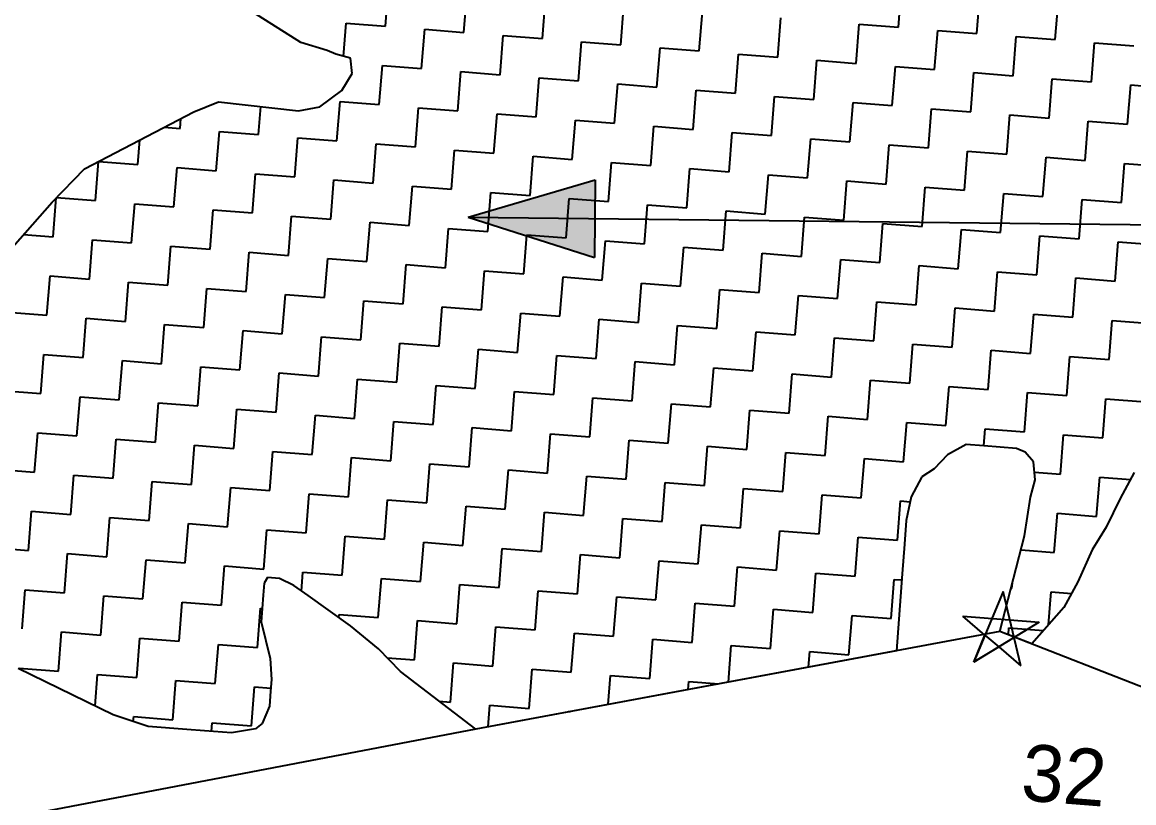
# Model space of a CAD drawing. Header units: metres. Extents: x 292752 to 294952, y 2098977 to 2102453.
# Drawn here: x 294593.3 to 294770.4, y 2099753.7 to 2099878.1 of the extents above; entities that cross this region are included whole.
import ezdxf

# ---------------------------------------------------------------- set-up
doc = ezdxf.new("R2010")
doc.units = ezdxf.units.M
for name, color, linetype in [('POLY_HATCH', 12, 'Continuous'), ('TEXT_MAPOUT', 7, 'Continuous'), ('V_BOUND_LINE', 7, 'Continuous')]:
    doc.layers.add(name, color=color, linetype=linetype)
doc.styles.add('TEXT_MAP', font='', dxfattribs={"height": 2.5})
doc.styles.get('TEXT_MAP').set_extended_font_data('Kruti Dev 050')

msp = doc.modelspace()

# ---------------------------------------------------------------- hatches: boundary and pattern name
h = msp.add_hatch(color=256)
h.paths.add_polyline_path([(294684.54, 2099846.75), (294684.61, 2099852.93), (294664.34, 2099846.97)])
h.paths.add_polyline_path([(294664.34, 2099846.97), (294684.47, 2099840.57), (294684.54, 2099846.75)])

# ---------------------------------------------------------------- linework, layer by layer
for p, q in [((294664.34, 2099846.97), (294684.61, 2099852.93)), ((294684.61, 2099852.93), (294684.47, 2099840.57)), ((294664.34, 2099846.97), (294786.02, 2099845.64)), ((294664.34, 2099846.97), (294684.47, 2099840.57)), ((294749.61, 2099787.35), (294744.94, 2099776.09)), ((294752.45, 2099775.5), (294749.61, 2099787.35)), ((294743.19, 2099783.41), (294755.34, 2099782.45)), ((294746.72, 2099780.39), (294743.19, 2099783.41)), ((294755.34, 2099782.45), (294744.94, 2099776.08)), ((294744.94, 2099776.08), (294746.72, 2099780.39)), ((294746.72, 2099780.39), (294748.91, 2099778.52)), ((294744.94, 2099776.09), (294748.91, 2099778.52)), ((294748.91, 2099778.52), (294752.45, 2099775.5))]:
    msp.add_line(p, q)
at = {"layer": 'POLY_HATCH'}
for p, q in [((294637.69, 2099874.83), (294622.26, 2099884.61)), ((294641.87, 2099873.54), (294637.69, 2099874.83)), ((294643.25, 2099872.96), (294641.87, 2099873.54)), ((294645.58, 2099872.3), (294643.25, 2099872.96)), ((294645.87, 2099869.89), (294645.58, 2099872.3)), ((294644.23, 2099867.17), (294645.87, 2099869.89)), ((294640.69, 2099864.59), (294644.23, 2099867.17)), ((294620.62, 2099863.79), (294622.59, 2099864.59)), ((294622.59, 2099864.59), (294624.56, 2099865.39)), ((294624.56, 2099865.39), (294637.3, 2099863.91)), ((294637.3, 2099863.91), (294640.69, 2099864.59)), ((294603.23, 2099854.69), (294620.62, 2099863.79)), ((294598.05, 2099849.39), (294603.23, 2099854.69)), ((294591.77, 2099842.27), (294598.05, 2099849.39)), ((294743.71, 2099810.77), (294740.72, 2099809.1)), ((294746.55, 2099810.54), (294743.71, 2099810.77)), ((294751.76, 2099810.13), (294746.55, 2099810.54)), ((294753.14, 2099809.54), (294751.76, 2099810.13)), ((294740.72, 2099809.1), (294738.64, 2099806.88)), ((294754.45, 2099808.01), (294753.14, 2099809.54)), ((294754.7, 2099805.14), (294754.45, 2099808.01)), ((294738.64, 2099806.88), (294736.63, 2099805.61)), ((294770.5, 2099806.27), (294768.28, 2099802.16)), ((294736.63, 2099805.61), (294734.95, 2099802.41)), ((294754, 2099802.34), (294754.7, 2099805.14)), ((294734.95, 2099802.41), (294734.18, 2099798.66)), ((294753.04, 2099796.22), (294754, 2099802.34)), ((294768.28, 2099802.16), (294766.01, 2099797.58)), ((294734.18, 2099798.66), (294733.88, 2099794.88)), ((294766.01, 2099797.58), (294763.82, 2099793.94)), ((294749.11, 2099780.96), (294753.04, 2099796.22)), ((294733.88, 2099794.88), (294733.51, 2099790.15)), ((294763.82, 2099793.94), (294761.51, 2099788.89)), ((294631.84, 2099788.64), (294631.69, 2099786.75)), ((294632.39, 2099789.55), (294631.84, 2099788.64)), ((294634.28, 2099789.4), (294632.39, 2099789.55)), ((294636.57, 2099788.27), (294634.28, 2099789.4)), ((294733.51, 2099790.15), (294732.62, 2099777.88)), ((294761.51, 2099788.89), (294759.28, 2099784.78)), ((294631.69, 2099786.75), (294631.35, 2099782.49)), ((294638.83, 2099786.66), (294636.57, 2099788.27)), ((294645.59, 2099781.85), (294638.83, 2099786.66)), ((294759.28, 2099784.78), (294754.19, 2099778.96)), ((294631.35, 2099782.49), (294632.8, 2099776.67)), ((294650.06, 2099778.16), (294645.59, 2099781.85)), ((294754.19, 2099778.96), (294749.11, 2099780.96)), ((294653.59, 2099774.55), (294650.06, 2099778.16)), ((294732.62, 2099777.88), (294665.57, 2099765.37)), ((294632.8, 2099776.67), (294633.01, 2099773.32)), ((294607.8, 2099767.69), (294592.66, 2099775.07)), ((294665.57, 2099765.37), (294653.59, 2099774.55)), ((294633.01, 2099773.32), (294632.86, 2099771.42)), ((294632.86, 2099771.42), (294632.67, 2099769.06)), ((294632.67, 2099769.06), (294631.5, 2099766.3)), ((294613.36, 2099765.82), (294607.8, 2099767.69)), ((294619.52, 2099765.34), (294613.36, 2099765.82)), ((294630.48, 2099765.42), (294626.62, 2099764.78)), ((294631.5, 2099766.3), (294630.48, 2099765.42)), ((294622.36, 2099765.11), (294619.52, 2099765.34)), ((294626.62, 2099764.78), (294622.36, 2099765.11))]:
    msp.add_line(p, q, dxfattribs=at)
at = {"layer": 'POLY_HATCH', "linetype": 'Continuous'}
for p, q in [((294651.18, 2099877.42), (294651.67, 2099883.67)), ((294663.68, 2099876.43), (294664.18, 2099882.68)), ((294732.93, 2099877.26), (294733.42, 2099883.51)), ((294745.43, 2099876.27), (294745.92, 2099882.52)), ((294676.18, 2099875.45), (294676.68, 2099881.7)), ((294688.68, 2099874.46), (294689.18, 2099880.71)), ((294757.93, 2099875.28), (294758.42, 2099881.53)), ((294701.18, 2099873.47), (294701.68, 2099879.72)), ((294713.68, 2099872.49), (294714.18, 2099878.74)), ((294644.51, 2099872.6), (294644.93, 2099877.91)), ((294644.93, 2099877.91), (294651.18, 2099877.42)), ((294726.19, 2099871.5), (294726.68, 2099877.75)), ((294726.68, 2099877.75), (294732.93, 2099877.26)), ((294656.94, 2099870.68), (294657.43, 2099876.93)), ((294657.43, 2099876.93), (294663.68, 2099876.43)), ((294669.44, 2099869.69), (294669.93, 2099875.94)), ((294669.93, 2099875.94), (294676.18, 2099875.45)), ((294738.69, 2099870.51), (294739.18, 2099876.76)), ((294739.18, 2099876.76), (294745.43, 2099876.27)), ((294751.19, 2099869.53), (294751.68, 2099875.78)), ((294751.68, 2099875.78), (294757.93, 2099875.28)), ((294681.94, 2099868.7), (294682.43, 2099874.95)), ((294682.43, 2099874.95), (294688.68, 2099874.46)), ((294694.44, 2099867.72), (294694.93, 2099873.97)), ((294694.93, 2099873.97), (294701.18, 2099873.47)), ((294763.69, 2099868.54), (294764.18, 2099874.79)), ((294764.18, 2099874.79), (294770.43, 2099874.3)), ((294706.94, 2099866.73), (294707.43, 2099872.98)), ((294707.43, 2099872.98), (294713.68, 2099872.49)), ((294719.44, 2099865.74), (294719.94, 2099871.99)), ((294719.94, 2099871.99), (294726.19, 2099871.5)), ((294650.19, 2099864.92), (294650.69, 2099871.17)), ((294650.69, 2099871.17), (294656.94, 2099870.68)), ((294662.7, 2099863.93), (294663.19, 2099870.18)), ((294663.19, 2099870.18), (294669.44, 2099869.69)), ((294731.94, 2099864.76), (294732.44, 2099871.01)), ((294732.44, 2099871.01), (294738.69, 2099870.51)), ((294744.44, 2099863.77), (294744.94, 2099870.02)), ((294744.94, 2099870.02), (294751.19, 2099869.53)), ((294675.2, 2099862.95), (294675.69, 2099869.2)), ((294675.69, 2099869.2), (294681.94, 2099868.7)), ((294687.7, 2099861.96), (294688.19, 2099868.21)), ((294688.19, 2099868.21), (294694.44, 2099867.72)), ((294756.94, 2099862.78), (294757.44, 2099869.03)), ((294757.44, 2099869.03), (294763.69, 2099868.54)), ((294700.2, 2099860.97), (294700.69, 2099867.22)), ((294700.69, 2099867.22), (294706.94, 2099866.73)), ((294769.44, 2099861.8), (294769.94, 2099868.05)), ((294769.94, 2099868.05), (294776.19, 2099867.55)), ((294630.95, 2099860.15), (294631.3, 2099864.6)), ((294643.45, 2099859.16), (294643.94, 2099865.41)), ((294643.94, 2099865.41), (294650.19, 2099864.92)), ((294712.7, 2099859.99), (294713.19, 2099866.24)), ((294713.19, 2099866.24), (294719.44, 2099865.74)), ((294725.2, 2099859), (294725.69, 2099865.25)), ((294725.69, 2099865.25), (294731.94, 2099864.76)), ((294655.95, 2099858.17), (294656.44, 2099864.42)), ((294656.44, 2099864.42), (294662.7, 2099863.93)), ((294668.45, 2099857.19), (294668.95, 2099863.44)), ((294668.95, 2099863.44), (294675.2, 2099862.95)), ((294737.7, 2099858.01), (294738.19, 2099864.26)), ((294738.19, 2099864.26), (294744.44, 2099863.77)), ((294750.2, 2099857.03), (294750.69, 2099863.28)), ((294750.69, 2099863.28), (294756.94, 2099862.78)), ((294615.92, 2099861.33), (294618.45, 2099861.13)), ((294618.45, 2099861.13), (294618.57, 2099862.72)), ((294680.95, 2099856.2), (294681.45, 2099862.45)), ((294681.45, 2099862.45), (294687.7, 2099861.96)), ((294693.45, 2099855.21), (294693.95, 2099861.47)), ((294693.95, 2099861.47), (294700.2, 2099860.97)), ((294762.7, 2099856.04), (294763.19, 2099862.29)), ((294763.19, 2099862.29), (294769.44, 2099861.8)), ((294611.71, 2099855.38), (294612.01, 2099859.29)), ((294624.21, 2099854.39), (294624.7, 2099860.64)), ((294624.7, 2099860.64), (294630.95, 2099860.15)), ((294636.71, 2099853.4), (294637.2, 2099859.65)), ((294637.2, 2099859.65), (294643.45, 2099859.16)), ((294705.95, 2099854.23), (294706.45, 2099860.48)), ((294706.45, 2099860.48), (294712.7, 2099859.99)), ((294718.46, 2099853.24), (294718.95, 2099859.49)), ((294718.95, 2099859.49), (294725.2, 2099859)), ((294649.21, 2099852.42), (294649.7, 2099858.67)), ((294649.7, 2099858.67), (294655.95, 2099858.17)), ((294661.71, 2099851.43), (294662.2, 2099857.68)), ((294662.2, 2099857.68), (294668.45, 2099857.19)), ((294730.96, 2099852.26), (294731.45, 2099858.51)), ((294731.45, 2099858.51), (294737.7, 2099858.01)), ((294743.46, 2099851.27), (294743.95, 2099857.52)), ((294743.95, 2099857.52), (294750.2, 2099857.03)), ((294604.96, 2099849.62), (294605.45, 2099855.86)), ((294605.47, 2099855.87), (294611.71, 2099855.38)), ((294674.21, 2099850.44), (294674.7, 2099856.69)), ((294674.7, 2099856.69), (294680.95, 2099856.2)), ((294686.71, 2099849.46), (294687.2, 2099855.71)), ((294687.2, 2099855.71), (294693.45, 2099855.21)), ((294755.96, 2099850.28), (294756.45, 2099856.53)), ((294756.45, 2099856.53), (294762.7, 2099856.04)), ((294617.46, 2099848.63), (294617.96, 2099854.88)), ((294617.96, 2099854.88), (294624.21, 2099854.39)), ((294699.21, 2099848.47), (294699.7, 2099854.72)), ((294699.7, 2099854.72), (294705.95, 2099854.23)), ((294768.46, 2099849.3), (294768.95, 2099855.55)), ((294768.95, 2099855.55), (294775.2, 2099855.05)), ((294629.96, 2099847.65), (294630.46, 2099853.9)), ((294630.46, 2099853.9), (294636.71, 2099853.4)), ((294642.46, 2099846.66), (294642.96, 2099852.91)), ((294642.96, 2099852.91), (294649.21, 2099852.42)), ((294711.71, 2099847.48), (294712.21, 2099853.74)), ((294712.21, 2099853.74), (294718.46, 2099853.24)), ((294724.21, 2099846.5), (294724.71, 2099852.75)), ((294724.71, 2099852.75), (294730.96, 2099852.26)), ((294654.97, 2099845.67), (294655.46, 2099851.92)), ((294655.46, 2099851.92), (294661.71, 2099851.43)), ((294667.47, 2099844.69), (294667.96, 2099850.94)), ((294667.96, 2099850.94), (294674.21, 2099850.44)), ((294736.71, 2099845.51), (294737.21, 2099851.76)), ((294737.21, 2099851.76), (294743.46, 2099851.27)), ((294749.21, 2099844.53), (294749.71, 2099850.78)), ((294749.71, 2099850.78), (294755.96, 2099850.28)), ((294598.22, 2099843.86), (294598.71, 2099850.07)), ((294598.75, 2099850.11), (294604.96, 2099849.62)), ((294610.72, 2099842.88), (294611.21, 2099849.13)), ((294611.21, 2099849.13), (294617.46, 2099848.63)), ((294679.97, 2099843.7), (294680.46, 2099849.95)), ((294680.46, 2099849.95), (294686.71, 2099849.46)), ((294692.47, 2099842.71), (294692.96, 2099848.96)), ((294692.96, 2099848.96), (294699.21, 2099848.47)), ((294761.71, 2099843.54), (294762.21, 2099849.79)), ((294762.21, 2099849.79), (294768.46, 2099849.3)), ((294623.22, 2099841.89), (294623.71, 2099848.14)), ((294623.71, 2099848.14), (294629.96, 2099847.65)), ((294635.72, 2099840.9), (294636.21, 2099847.15)), ((294636.21, 2099847.15), (294642.46, 2099846.66)), ((294704.97, 2099841.73), (294705.46, 2099847.98)), ((294705.46, 2099847.98), (294711.71, 2099847.48)), ((294717.47, 2099840.74), (294717.96, 2099846.99)), ((294717.96, 2099846.99), (294724.21, 2099846.5)), ((294648.22, 2099839.92), (294648.71, 2099846.17)), ((294648.71, 2099846.17), (294654.97, 2099845.67)), ((294660.72, 2099838.93), (294661.22, 2099845.18)), ((294661.22, 2099845.18), (294667.47, 2099844.69)), ((294729.97, 2099839.75), (294730.46, 2099846)), ((294730.46, 2099846), (294736.71, 2099845.51)), ((294593.5, 2099844.23), (294598.22, 2099843.86)), ((294603.98, 2099837.12), (294604.47, 2099843.37)), ((294604.47, 2099843.37), (294610.72, 2099842.88)), ((294673.22, 2099837.94), (294673.72, 2099844.19)), ((294673.72, 2099844.19), (294679.97, 2099843.7)), ((294742.47, 2099838.77), (294742.96, 2099845.02)), ((294742.96, 2099845.02), (294749.21, 2099844.53)), ((294754.97, 2099837.78), (294755.46, 2099844.03)), ((294755.46, 2099844.03), (294761.71, 2099843.54)), ((294616.48, 2099836.13), (294616.97, 2099842.38)), ((294616.97, 2099842.38), (294623.22, 2099841.89)), ((294685.72, 2099836.96), (294686.22, 2099843.21)), ((294686.22, 2099843.21), (294692.47, 2099842.71)), ((294698.22, 2099835.97), (294698.72, 2099842.22)), ((294698.72, 2099842.22), (294704.97, 2099841.73)), ((294767.47, 2099836.79), (294767.97, 2099843.05)), ((294767.97, 2099843.05), (294774.22, 2099842.55)), ((294628.98, 2099835.15), (294629.47, 2099841.4)), ((294629.47, 2099841.4), (294635.72, 2099840.9)), ((294641.48, 2099834.16), (294641.97, 2099840.41)), ((294641.97, 2099840.41), (294648.22, 2099839.92)), ((294710.73, 2099834.98), (294711.22, 2099841.23)), ((294711.22, 2099841.23), (294717.47, 2099840.74)), ((294723.23, 2099834), (294723.72, 2099840.25)), ((294723.72, 2099840.25), (294729.97, 2099839.75)), ((294653.98, 2099833.17), (294654.47, 2099839.42)), ((294654.47, 2099839.42), (294660.72, 2099838.93)), ((294666.48, 2099832.19), (294666.97, 2099838.44)), ((294666.97, 2099838.44), (294673.22, 2099837.94)), ((294735.73, 2099833.01), (294736.22, 2099839.26)), ((294736.22, 2099839.26), (294742.47, 2099838.77)), ((294748.23, 2099832.02), (294748.72, 2099838.27)), ((294748.72, 2099838.27), (294754.97, 2099837.78)), ((294597.23, 2099831.36), (294597.73, 2099837.61)), ((294597.73, 2099837.61), (294603.98, 2099837.12)), ((294609.73, 2099830.38), (294610.23, 2099836.63)), ((294610.23, 2099836.63), (294616.48, 2099836.13)), ((294678.98, 2099831.2), (294679.47, 2099837.45)), ((294679.47, 2099837.45), (294685.72, 2099836.96)), ((294691.48, 2099830.21), (294691.97, 2099836.46)), ((294691.97, 2099836.46), (294698.22, 2099835.97)), ((294760.73, 2099831.04), (294761.22, 2099837.29)), ((294761.22, 2099837.29), (294767.47, 2099836.79)), ((294622.23, 2099829.39), (294622.73, 2099835.64)), ((294622.73, 2099835.64), (294628.98, 2099835.15)), ((294634.73, 2099828.4), (294635.23, 2099834.65)), ((294635.23, 2099834.65), (294641.48, 2099834.16)), ((294703.98, 2099829.23), (294704.47, 2099835.48)), ((294704.47, 2099835.48), (294710.73, 2099834.98)), ((294716.48, 2099828.24), (294716.98, 2099834.49)), ((294716.98, 2099834.49), (294723.23, 2099834)), ((294647.23, 2099827.42), (294647.73, 2099833.67)), ((294647.73, 2099833.67), (294653.98, 2099833.17)), ((294659.74, 2099826.43), (294660.23, 2099832.68)), ((294660.23, 2099832.68), (294666.48, 2099832.19)), ((294728.98, 2099827.25), (294729.48, 2099833.5)), ((294729.48, 2099833.5), (294735.73, 2099833.01)), ((294590.98, 2099831.86), (294597.23, 2099831.36)), ((294672.24, 2099825.44), (294672.73, 2099831.69)), ((294672.73, 2099831.69), (294678.98, 2099831.2)), ((294741.48, 2099826.27), (294741.98, 2099832.52)), ((294741.98, 2099832.52), (294748.23, 2099832.02)), ((294753.98, 2099825.28), (294754.48, 2099831.53)), ((294754.48, 2099831.53), (294760.73, 2099831.04)), ((294602.99, 2099824.62), (294603.48, 2099830.87)), ((294603.48, 2099830.87), (294609.73, 2099830.38)), ((294615.49, 2099823.63), (294615.98, 2099829.88)), ((294615.98, 2099829.88), (294622.23, 2099829.39)), ((294684.74, 2099824.46), (294685.23, 2099830.71)), ((294685.23, 2099830.71), (294691.48, 2099830.21)), ((294697.24, 2099823.47), (294697.73, 2099829.72)), ((294697.73, 2099829.72), (294703.98, 2099829.23)), ((294766.49, 2099824.29), (294766.98, 2099830.54)), ((294766.98, 2099830.54), (294773.23, 2099830.05)), ((294627.99, 2099822.65), (294628.48, 2099828.9)), ((294628.48, 2099828.9), (294634.73, 2099828.4)), ((294640.49, 2099821.66), (294640.98, 2099827.91)), ((294640.98, 2099827.91), (294647.23, 2099827.42)), ((294709.74, 2099822.48), (294710.23, 2099828.73)), ((294710.23, 2099828.73), (294716.48, 2099828.24)), ((294722.24, 2099821.5), (294722.73, 2099827.75)), ((294722.73, 2099827.75), (294728.98, 2099827.25)), ((294652.99, 2099820.67), (294653.49, 2099826.92)), ((294653.49, 2099826.92), (294659.74, 2099826.43)), ((294665.49, 2099819.69), (294665.99, 2099825.94)), ((294665.99, 2099825.94), (294672.24, 2099825.44)), ((294734.74, 2099820.51), (294735.23, 2099826.76)), ((294735.23, 2099826.76), (294741.48, 2099826.27)), ((294747.24, 2099819.52), (294747.73, 2099825.77)), ((294747.73, 2099825.77), (294753.98, 2099825.28)), ((294596.25, 2099818.86), (294596.74, 2099825.11)), ((294596.74, 2099825.11), (294602.99, 2099824.62)), ((294608.75, 2099817.87), (294609.24, 2099824.13)), ((294609.24, 2099824.13), (294615.49, 2099823.63)), ((294677.99, 2099818.7), (294678.49, 2099824.95)), ((294678.49, 2099824.95), (294684.74, 2099824.46)), ((294690.49, 2099817.71), (294690.99, 2099823.96)), ((294690.99, 2099823.96), (294697.24, 2099823.47)), ((294759.74, 2099818.54), (294760.23, 2099824.79)), ((294760.23, 2099824.79), (294766.49, 2099824.29)), ((294621.25, 2099816.89), (294621.74, 2099823.14)), ((294621.74, 2099823.14), (294627.99, 2099822.65)), ((294633.75, 2099815.9), (294634.24, 2099822.15)), ((294634.24, 2099822.15), (294640.49, 2099821.66)), ((294703, 2099816.73), (294703.49, 2099822.98)), ((294703.49, 2099822.98), (294709.74, 2099822.48)), ((294646.25, 2099814.92), (294646.74, 2099821.17)), ((294646.74, 2099821.17), (294652.99, 2099820.67)), ((294715.5, 2099815.74), (294715.99, 2099821.99)), ((294715.99, 2099821.99), (294722.24, 2099821.5)), ((294728, 2099814.75), (294728.49, 2099821)), ((294728.49, 2099821), (294734.74, 2099820.51)), ((294589.99, 2099819.35), (294596.25, 2099818.86)), ((294658.75, 2099813.93), (294659.24, 2099820.18)), ((294659.24, 2099820.18), (294665.49, 2099819.69)), ((294671.25, 2099812.94), (294671.74, 2099819.19)), ((294671.74, 2099819.19), (294677.99, 2099818.7)), ((294740.5, 2099813.77), (294740.99, 2099820.02)), ((294740.99, 2099820.02), (294747.24, 2099819.52)), ((294753, 2099812.78), (294753.49, 2099819.03)), ((294753.49, 2099819.03), (294759.74, 2099818.54)), ((294602, 2099812.12), (294602.5, 2099818.37)), ((294602.5, 2099818.37), (294608.75, 2099817.87)), ((294614.5, 2099811.13), (294615, 2099817.38)), ((294615, 2099817.38), (294621.25, 2099816.89)), ((294683.75, 2099811.96), (294684.24, 2099818.21)), ((294684.24, 2099818.21), (294690.49, 2099817.71)), ((294696.25, 2099810.97), (294696.74, 2099817.22)), ((294696.74, 2099817.22), (294703, 2099816.73)), ((294765.5, 2099811.79), (294765.99, 2099818.04)), ((294765.99, 2099818.04), (294772.24, 2099817.55)), ((294627, 2099810.14), (294627.5, 2099816.39)), ((294627.5, 2099816.39), (294633.75, 2099815.9)), ((294639.5, 2099809.16), (294640, 2099815.41)), ((294640, 2099815.41), (294646.25, 2099814.92)), ((294708.75, 2099809.98), (294709.25, 2099816.23)), ((294709.25, 2099816.23), (294715.5, 2099815.74)), ((294721.25, 2099809), (294721.75, 2099815.25)), ((294721.75, 2099815.25), (294728, 2099814.75)), ((294652.01, 2099808.17), (294652.5, 2099814.42)), ((294652.5, 2099814.42), (294658.75, 2099813.93)), ((294664.51, 2099807.18), (294665, 2099813.44)), ((294665, 2099813.44), (294671.25, 2099812.94)), ((294733.75, 2099808.01), (294734.25, 2099814.26)), ((294734.25, 2099814.26), (294740.5, 2099813.77)), ((294746.53, 2099810.54), (294746.75, 2099813.27)), ((294746.75, 2099813.27), (294753, 2099812.78)), ((294595.26, 2099806.36), (294595.75, 2099812.61)), ((294595.75, 2099812.61), (294602, 2099812.12)), ((294607.76, 2099805.37), (294608.25, 2099811.62)), ((294608.25, 2099811.62), (294614.5, 2099811.13)), ((294677.01, 2099806.2), (294677.5, 2099812.45)), ((294677.5, 2099812.45), (294683.75, 2099811.96)), ((294689.51, 2099805.21), (294690, 2099811.46)), ((294690, 2099811.46), (294696.25, 2099810.97)), ((294758.76, 2099806.04), (294759.25, 2099812.29)), ((294759.25, 2099812.29), (294765.5, 2099811.79)), ((294620.26, 2099804.39), (294620.75, 2099810.64)), ((294620.75, 2099810.64), (294627, 2099810.14)), ((294632.76, 2099803.4), (294633.25, 2099809.65)), ((294633.25, 2099809.65), (294639.5, 2099809.16)), ((294702.01, 2099804.23), (294702.5, 2099810.48)), ((294702.5, 2099810.48), (294708.75, 2099809.98)), ((294645.26, 2099802.41), (294645.76, 2099808.66)), ((294645.76, 2099808.66), (294652.01, 2099808.17)), ((294714.51, 2099803.24), (294715, 2099809.49)), ((294715, 2099809.49), (294721.25, 2099809)), ((294727.01, 2099802.25), (294727.5, 2099808.5)), ((294727.5, 2099808.5), (294733.75, 2099808.01)), ((294589.01, 2099806.85), (294595.26, 2099806.36)), ((294657.76, 2099801.43), (294658.26, 2099807.68)), ((294658.26, 2099807.68), (294664.51, 2099807.18)), ((294670.26, 2099800.44), (294670.76, 2099806.69)), ((294670.76, 2099806.69), (294677.01, 2099806.2)), ((294754.59, 2099806.36), (294758.76, 2099806.04)), ((294601.02, 2099799.62), (294601.51, 2099805.87)), ((294601.51, 2099805.87), (294607.76, 2099805.37)), ((294613.52, 2099798.63), (294614.01, 2099804.88)), ((294614.01, 2099804.88), (294620.26, 2099804.39)), ((294682.76, 2099799.45), (294683.26, 2099805.71)), ((294683.26, 2099805.71), (294689.51, 2099805.21)), ((294695.26, 2099798.47), (294695.76, 2099804.72)), ((294695.76, 2099804.72), (294702.01, 2099804.23)), ((294764.51, 2099799.29), (294765.01, 2099805.54)), ((294765.01, 2099805.54), (294769.9, 2099805.16)), ((294626.02, 2099797.64), (294626.51, 2099803.89)), ((294626.51, 2099803.89), (294632.76, 2099803.4)), ((294638.52, 2099796.66), (294639.01, 2099802.91)), ((294639.01, 2099802.91), (294645.26, 2099802.41)), ((294707.77, 2099797.48), (294708.26, 2099803.73)), ((294708.26, 2099803.73), (294714.51, 2099803.24)), ((294720.27, 2099796.5), (294720.76, 2099802.75)), ((294720.76, 2099802.75), (294727.01, 2099802.25)), ((294651.02, 2099795.67), (294651.51, 2099801.92)), ((294651.51, 2099801.92), (294657.76, 2099801.43)), ((294663.52, 2099794.68), (294664.01, 2099800.93)), ((294664.01, 2099800.93), (294670.26, 2099800.44)), ((294732.77, 2099795.51), (294733.26, 2099801.76)), ((294733.26, 2099801.76), (294734.79, 2099801.64)), ((294594.27, 2099793.86), (294594.77, 2099800.11)), ((294594.77, 2099800.11), (294601.02, 2099799.62)), ((294606.77, 2099792.87), (294607.27, 2099799.12)), ((294607.27, 2099799.12), (294613.52, 2099798.63)), ((294676.02, 2099793.7), (294676.51, 2099799.95)), ((294676.51, 2099799.95), (294682.76, 2099799.45)), ((294757.77, 2099793.54), (294758.26, 2099799.79)), ((294758.26, 2099799.79), (294764.51, 2099799.29)), ((294619.27, 2099791.89), (294619.77, 2099798.14)), ((294619.77, 2099798.14), (294626.02, 2099797.64)), ((294688.52, 2099792.71), (294689.01, 2099798.96)), ((294689.01, 2099798.96), (294695.26, 2099798.47)), ((294701.02, 2099791.72), (294701.52, 2099797.97)), ((294701.52, 2099797.97), (294707.77, 2099797.48)), ((294631.77, 2099790.9), (294632.27, 2099797.15)), ((294632.27, 2099797.15), (294638.52, 2099796.66)), ((294644.28, 2099789.91), (294644.77, 2099796.16)), ((294644.77, 2099796.16), (294651.02, 2099795.67)), ((294713.52, 2099790.74), (294714.02, 2099796.99)), ((294714.02, 2099796.99), (294720.27, 2099796.5)), ((294726.02, 2099789.75), (294726.52, 2099796)), ((294726.52, 2099796), (294732.77, 2099795.51)), ((294588.02, 2099794.35), (294594.27, 2099793.86)), ((294656.78, 2099788.93), (294657.27, 2099795.18)), ((294657.27, 2099795.18), (294663.52, 2099794.68)), ((294669.28, 2099787.94), (294669.77, 2099794.19)), ((294669.77, 2099794.19), (294676.02, 2099793.7)), ((294752.46, 2099793.95), (294757.77, 2099793.54)), ((294600.03, 2099787.12), (294600.52, 2099793.37)), ((294600.52, 2099793.37), (294606.77, 2099792.87)), ((294612.53, 2099786.13), (294613.02, 2099792.38)), ((294613.02, 2099792.38), (294619.27, 2099791.89)), ((294681.78, 2099786.95), (294682.27, 2099793.2)), ((294682.27, 2099793.2), (294688.52, 2099792.71)), ((294694.28, 2099785.97), (294694.77, 2099792.22)), ((294694.77, 2099792.22), (294701.02, 2099791.72)), ((294625.03, 2099785.14), (294625.52, 2099791.39)), ((294625.52, 2099791.39), (294631.77, 2099790.9)), ((294637.79, 2099787.4), (294638.02, 2099790.41)), ((294638.02, 2099790.41), (294644.28, 2099789.91)), ((294706.78, 2099784.98), (294707.27, 2099791.23)), ((294707.27, 2099791.23), (294713.52, 2099790.74)), ((294719.28, 2099783.99), (294719.77, 2099790.24)), ((294719.77, 2099790.24), (294726.02, 2099789.75)), ((294650.03, 2099783.17), (294650.53, 2099789.42)), ((294650.53, 2099789.42), (294656.78, 2099788.93)), ((294662.53, 2099782.18), (294663.03, 2099788.43)), ((294663.03, 2099788.43), (294669.28, 2099787.94)), ((294731.78, 2099783.01), (294732.27, 2099789.26)), ((294732.27, 2099789.26), (294733.44, 2099789.17)), ((294751.02, 2099787.78), (294751.1, 2099788.68)), ((294593.29, 2099781.36), (294593.78, 2099787.61)), ((294593.78, 2099787.61), (294600.03, 2099787.12)), ((294605.79, 2099780.37), (294606.28, 2099786.62)), ((294606.28, 2099786.62), (294612.53, 2099786.13)), ((294675.03, 2099781.2), (294675.53, 2099787.45)), ((294675.53, 2099787.45), (294681.78, 2099786.95)), ((294750.87, 2099787.79), (294751.02, 2099787.78)), ((294756.86, 2099782.01), (294757.28, 2099787.29)), ((294757.28, 2099787.29), (294760.5, 2099787.03)), ((294618.29, 2099779.39), (294618.78, 2099785.64)), ((294618.78, 2099785.64), (294625.03, 2099785.14)), ((294687.53, 2099780.21), (294688.03, 2099786.46)), ((294688.03, 2099786.46), (294694.28, 2099785.97)), ((294700.04, 2099779.22), (294700.53, 2099785.47)), ((294700.53, 2099785.47), (294706.78, 2099784.98)), ((294630.79, 2099778.4), (294631.28, 2099784.65)), ((294631.28, 2099784.65), (294631.52, 2099784.63)), ((294643.74, 2099783.16), (294643.78, 2099783.66)), ((294643.78, 2099783.66), (294650.03, 2099783.17)), ((294712.54, 2099778.24), (294713.03, 2099784.49)), ((294713.03, 2099784.49), (294719.28, 2099783.99)), ((294725.04, 2099777.25), (294725.53, 2099783.5)), ((294725.53, 2099783.5), (294731.78, 2099783.01)), ((294655.79, 2099776.43), (294656.28, 2099782.68)), ((294656.28, 2099782.68), (294662.53, 2099782.18)), ((294668.29, 2099775.44), (294668.78, 2099781.69)), ((294668.78, 2099781.69), (294675.03, 2099781.2)), ((294750.45, 2099780.43), (294750.53, 2099781.53)), ((294750.53, 2099781.53), (294756.06, 2099781.09)), ((294599.04, 2099774.62), (294599.54, 2099780.87)), ((294599.54, 2099780.87), (294605.79, 2099780.37)), ((294611.54, 2099773.63), (294612.04, 2099779.88)), ((294612.04, 2099779.88), (294618.29, 2099779.39)), ((294680.79, 2099774.45), (294681.28, 2099780.7)), ((294681.28, 2099780.7), (294687.53, 2099780.21)), ((294693.29, 2099773.47), (294693.79, 2099779.72)), ((294693.79, 2099779.72), (294700.04, 2099779.22)), ((294624.04, 2099772.64), (294624.54, 2099778.89)), ((294624.54, 2099778.89), (294630.79, 2099778.4)), ((294705.82, 2099772.88), (294706.29, 2099778.73)), ((294706.29, 2099778.73), (294712.54, 2099778.24)), ((294651.42, 2099776.77), (294655.79, 2099776.43)), ((294718.59, 2099775.26), (294718.79, 2099777.74)), ((294718.79, 2099777.74), (294725.04, 2099777.25)), ((294592.79, 2099775.11), (294599.04, 2099774.62)), ((294661.55, 2099769.68), (294662.04, 2099775.93)), ((294662.04, 2099775.93), (294668.29, 2099775.44)), ((294674.05, 2099768.7), (294674.54, 2099774.95)), ((294674.54, 2099774.95), (294680.79, 2099774.45)), ((294604.9, 2099769.1), (294605.29, 2099774.12)), ((294605.29, 2099774.12), (294611.54, 2099773.63)), ((294617.3, 2099766.89), (294617.79, 2099773.14)), ((294617.79, 2099773.14), (294624.04, 2099772.64)), ((294686.67, 2099769.31), (294687.04, 2099773.96)), ((294687.04, 2099773.96), (294693.29, 2099773.47)), ((294699.44, 2099771.69), (294699.54, 2099772.97)), ((294699.54, 2099772.97), (294704.31, 2099772.6)), ((294629.8, 2099765.9), (294630.29, 2099772.15)), ((294630.29, 2099772.15), (294632.9, 2099771.94)), ((294659.75, 2099769.82), (294661.55, 2099769.68)), ((294667.52, 2099765.73), (294667.8, 2099769.19)), ((294667.8, 2099769.19), (294674.05, 2099768.7)), ((294610.99, 2099766.62), (294611.05, 2099767.38)), ((294611.05, 2099767.38), (294617.3, 2099766.89)), ((294680.29, 2099768.12), (294680.3, 2099768.2)), ((294680.3, 2099768.2), (294680.62, 2099768.18)), ((294623.44, 2099765.03), (294623.55, 2099766.39)), ((294623.55, 2099766.39), (294629.8, 2099765.9))]:
    msp.add_line(p, q, dxfattribs=at)
at = {"layer": 'V_BOUND_LINE'}
for p, q in [((294749.11, 2099780.96), (294665.57, 2099765.37)), ((294828.05, 2099750), (294749.11, 2099780.96)), ((294665.57, 2099765.37), (294555.27, 2099744.33))]:
    msp.add_line(p, q, dxfattribs=at)

# ---------------------------------------------------------------- texts
at = {"layer": 'TEXT_MAPOUT', "style": 'TEXT_MAP'}
msp.add_text('32', height=9.029, rotation=355.4876, dxfattribs=at).set_placement((294752.29, 2099754.08))

doc.saveas('drawing.dxf')
